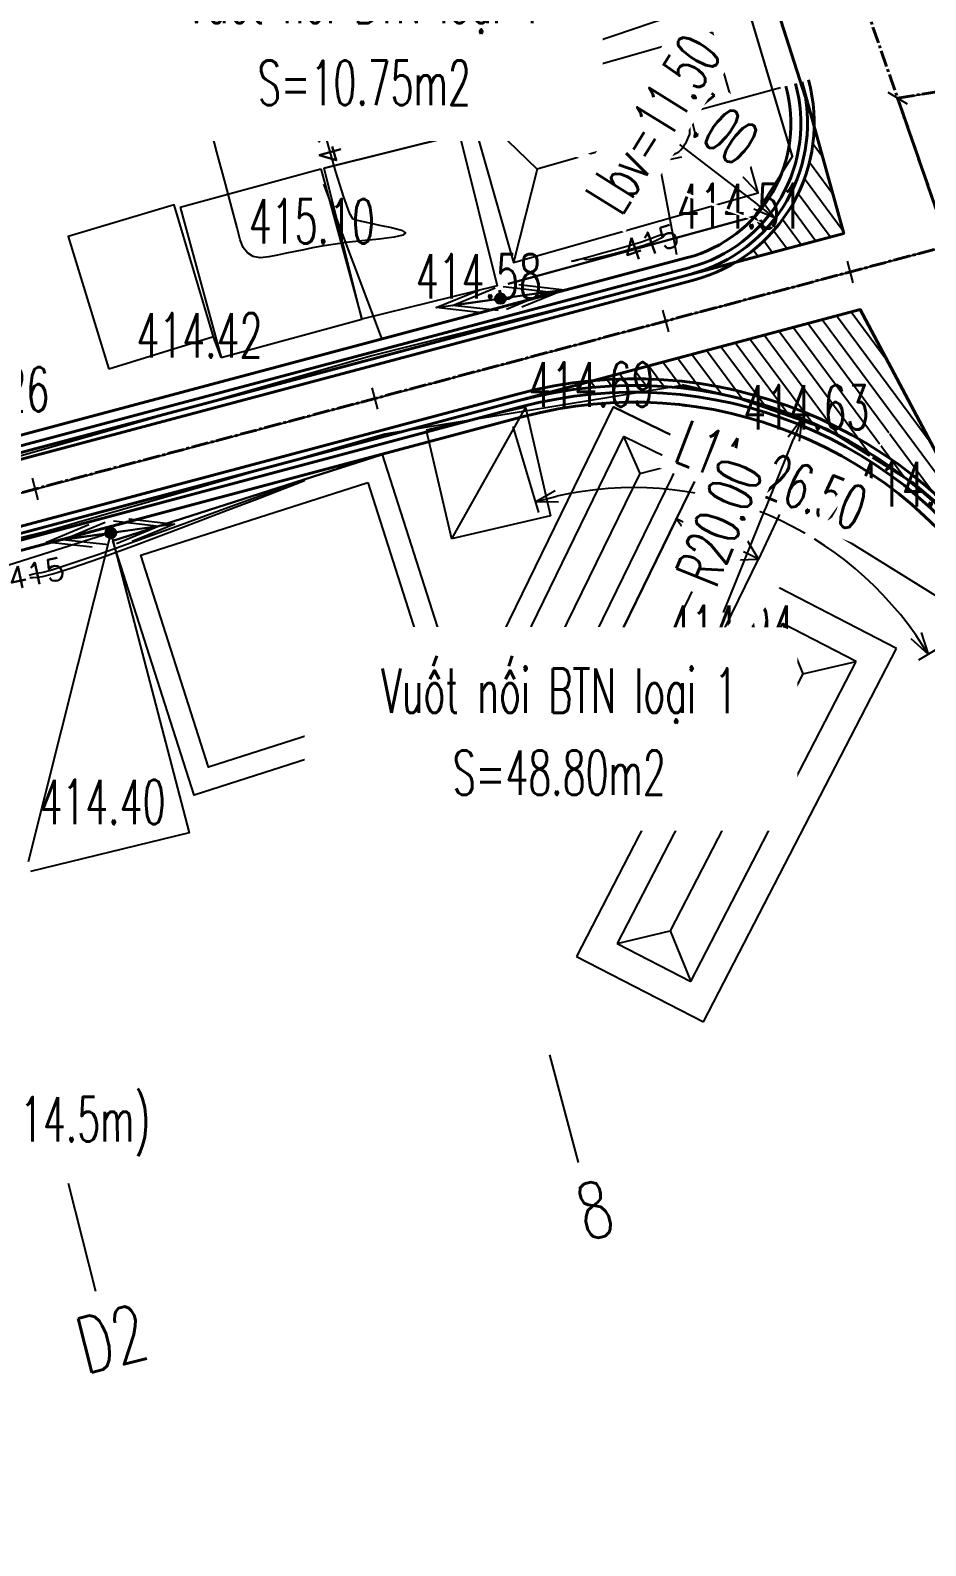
# Model space of a CAD drawing. Header units: centimetres. Extents: x 556321 to 560034, y 1839250 to 1840516.
# Drawn here: x 556478.5 to 556518.7, y 1839303.3 to 1839371.3 of the extents above; entities that cross this region are included whole.
import ezdxf
from ezdxf.enums import TextEntityAlignment as Align

# ---------------------------------------------------------------- set-up
doc = ezdxf.new("R2010")
doc.units = ezdxf.units.CM
doc.header["$MEASUREMENT"] = 0
doc.set_wipeout_variables(frame=1)
doc.linetypes.add('CENTER2', pattern=[1.125, 0.75, -0.125, 0.125, -0.125])
for name, color, linetype in [('4', 21, 'Continuous'), ('bo via', 23, 'Continuous'), ('bovia', 1, 'Continuous'), ('CAO DO AN', 6, 'Continuous'), ('cao do Hien Trang', 6, 'Continuous'), ('cao do3', 2, 'Continuous'), ('H1_DongMuc', 3, 'Continuous'), ('Line1', 40, 'Continuous'), ('pha1', 4, 'Continuous'), ('SH1', 4, 'Continuous'), ('T', 20, 'Continuous'), ('ThongSoTuyen_TuyenPDP', 7, 'Continuous'), ('TUYEN', 7, 'Continuous'), ('vuot', 7, 'Continuous')]:
    doc.layers.add(name, color=color, linetype=linetype)
doc.styles.add('2D', font='vnsimple.shx', dxfattribs={"width": 0.6})
doc.styles.add('CHUSO', font='Vnsimple.shx', dxfattribs={"width": 0.7})
doc.styles.get("Standard").update_dxf_attribs({"font": 'Vnsimple.shx', "width": 0.7, "height": 2})
doc.linetypes.add('FENCELINE2', pattern='A,0.25,-0.1,[132,ltypeshp.shx,S=0.1,R=0,X=-0.1,Y=0],-0.1,1', length=1.45)
doc.linetypes.add('ZIGZAG', pattern='A,0.0001,-0.2,[131,ltypeshp.shx,S=0.2,R=0,X=-0.2,Y=0],-0.4,[131,ltypeshp.shx,S=0.2,R=180,X=0.2,Y=0],-0.2', length=0.8001)
doc.dimstyles.new('D1000', dxfattribs={"dimtxt": 2, "dimasz": 1, "dimexe": 0.5, "dimexo": 1, "dimgap": 0.7, "dimtad": 1, "dimzin": 0, "dimdsep": 46, "dimtxsty": '2D', "dimblk": 'OPEN30', "dimcen": 0, "dimdle": 0.7, "dimclrd": 7, "dimclre": 7, "dimclrt": 3, "dimadec": 0, "dimazin": 2, "dimtfac": 0.347826, "dimtix": 1, "dimtofl": 0, "dimtmove": 0, "dimatfit": 3, "dimldrblk": 'OPEN30', "dimfxl": 0, "dimtolj": 1, "dimtzin": 0, "dimarcsym": 0})
doc.dimstyles.new('D1000 bv', dxfattribs={"dimtxt": 2, "dimasz": 1, "dimexe": 0.5, "dimexo": 1, "dimgap": 0.7, "dimtad": 1, "dimzin": 0, "dimdsep": 46, "dimtxsty": '2D', "dimblk": 'OPEN30', "dimcen": 0, "dimdle": 0.7, "dimclrd": 7, "dimclre": 7, "dimclrt": 3, "dimadec": 0, "dimazin": 2, "dimtfac": 0.347826, "dimtix": 1, "dimtofl": 0, "dimtmove": 0, "dimatfit": 3, "dimldrblk": 'OPEN30', "dimfxl": 0, "dimtolj": 1, "dimtzin": 0, "dimarcsym": 0})
doc.dimstyles.get("Standard").update_dxf_attribs({"dimtxt": 0.18, "dimasz": 0.18, "dimexe": 0.18, "dimexo": 0.0625, "dimgap": 0.09, "dimtad": 0, "dimtih": 1, "dimtoh": 1, "dimdec": 4, "dimzin": 0, "dimdsep": 46, "dimtxsty": 'Standard', "dimcen": 0.09, "dimadec": 0, "dimazin": 0, "dimtfac": 1, "dimtdec": 4, "dimtofl": 0, "dimtmove": 0, "dimatfit": 3, "dimfxl": 0, "dimtolj": 1, "dimtzin": 0, "dimarcsym": 0})
pattern_1 = [(306.551850038, (-1181862.11784, 2655633.09287), (0.50207390272, 0.3722187478), [])]

# ---------------------------------------------------------------- blocks, each defined once
blk = doc.blocks.new('A$C20F87643')
at = {"layer": 'SH1'}
for points in [[(-4.204, -2.262), (5.203, 2.8)], [(5.203, 2.8), (6.888, -3.107), (10.89, -7.767)], [(1.482, -12.829), (-0.139, -6.888), (-4.204, -2.262)], [(-0.139, -6.888), (6.888, -3.107)]]:
    blk.add_lwpolyline(points, dxfattribs=at)
blk.add_lwpolyline([(-4.204, -2.262), (1.482, -12.829), (10.89, -7.767), (5.203, 2.8)], close=True, dxfattribs=at)
blk = doc.blocks.new('A$C509E198A')
at = {"layer": 'SH1'}
for points in [[(-3.96, 11.69), (-9.48, 8.21)], [(-9.48, 8.21), (-5.79, 8.47), (-3.96, 11.69)], [(-5.79, 8.47), (-1.14, 1.11)], [(-3.08, -1.94), (-1.14, 1.11), (2.45, 1.54)]]:
    blk.add_lwpolyline(points, dxfattribs=at)
blk.add_lwpolyline([(-9.48, 8.21), (-3.08, -1.94), (2.45, 1.54), (-3.96, 11.69)], close=True, dxfattribs=at)
blk = doc.blocks.new('A$C51CB6E19')
at = {"layer": 'Line1', "lineweight": -2}
for p, q in [((0.5, 2.834), (-0.5, -2.834)), ((17.17, -0.106), (0.5, 2.834)), ((1.481, 1.434), (0.901, -1.854)), ((2.593, -0.458), (1.481, 1.434)), ((15.769, -1.087), (1.481, 1.434)), ((0.901, -1.854), (2.593, -0.458)), ((2.593, -0.458), (14.067, -2.482)), ((16.17, -5.775), (17.17, -0.106)), ((16.17, -5.775), (17.17, -0.106)), ((14.067, -2.482), (15.769, -1.087)), ((15.189, -4.375), (15.769, -1.087)), ((0.901, -1.854), (15.189, -4.375)), ((-0.5, -2.834), (16.17, -5.775)), ((15.189, -4.375), (14.067, -2.482))]:
    blk.add_line(p, q, dxfattribs=at)
blk = doc.blocks.new('_Open30')
at = {"color": 0, "linetype": 'ByBlock', "lineweight": -2}
for p, q in [((-1, 0.268), (0, 0)), ((0, 0), (-1, -0.268)), ((0, 0), (-1, 0))]:
    blk.add_line(p, q, dxfattribs=at)
blk = doc.blocks.new('*D53')
at = {"layer": 'bo via', "color": 7, "lineweight": -2, "transparency": 16777216}
for p, q in [((556500.17, 1839353.544), (556501.327, 1839349.678)), ((556521.898, 1839345.157), (556518.397, 1839343.058))]:
    blk.add_line(p, q, dxfattribs=at)
blk.add_arc((556505.603, 1839335.386), 15.417, 34.66413, 102.93887, dxfattribs=at)
at = {"layer": 'Defpoints', "color": 0, "lineweight": -2, "transparency": 16777216}
for p in [(556499.884, 1839354.502, 415.886), (556522.756, 1839345.671, 415.886), (556505.603, 1839335.386, 415.886)]:
    blk.add_point(p, dxfattribs=at)
at = {"layer": 'bo via', "color": 7, "lineweight": -2, "transparency": 16777216}
for p, rotation in [((556501.184, 1839350.157), 194.7973368963615), ((556518.825, 1839343.315), 302.8056589349208)]:
    blk.add_blockref('_Open30', p, dxfattribs=dict(at, rotation=rotation))
at = {"layer": 'bo via', "color": 3, "transparency": 16777216, "insert": (556511.792, 1839351.346), "char_height": 2, "attachment_point": 5, "rotation": 338.8015, "style": '2D', "bg_fill": 3, "box_fill_scale": 1.25, "bg_fill_color": 256, "bg_fill_true_color": 13158600, "bg_fill_transparency": 0}
blk.add_mtext('\\A1;L1A=26.50', dxfattribs=at)
at = {"layer": 'Defpoints', "color": 0, "lineweight": -2, "transparency": 16777216}
blk.add_point((556514.183, 1839348.196), dxfattribs=at)
blk = doc.blocks.new('*D32')
at = {"layer": 'Defpoints', "color": 0, "lineweight": -2, "transparency": 16777216}
for p in [(556520.633, 1839372.455, 415.886), (556513.155, 1839353.906, 415.886)]:
    blk.add_point(p, dxfattribs=at)
at = {"layer": 'vuot', "color": 7, "lineweight": -2, "transparency": 16777216}
blk.add_line((556509.641, 1839345.187), (556512.781, 1839352.978), dxfattribs=at)
at = {"layer": 'vuot', "color": 7, "lineweight": -2, "transparency": 16777216, "rotation": 68.0446624933878}
blk.add_blockref('_Open30', (556513.155, 1839353.906), dxfattribs=at)
at = {"layer": 'vuot', "color": 3, "transparency": 16777216, "insert": (556509.447, 1839349.255), "char_height": 2, "attachment_point": 5, "rotation": 68.04466, "style": '2D', "bg_fill": 3, "box_fill_scale": 1.25, "bg_fill_color": 256, "bg_fill_true_color": 13158600, "bg_fill_transparency": 0}
blk.add_mtext('\\A1;R20.00', dxfattribs=at)
blk = doc.blocks.new('*D33')
at = {"layer": 'Defpoints', "color": 0, "lineweight": -2, "transparency": 16777216}
for p in [(556511.961, 1839362.898, 414.457), (556517.51, 1839358.632, 414.457)]:
    blk.add_point(p, dxfattribs=at)
at = {"layer": 'vuot', "color": 7, "lineweight": -2, "transparency": 16777216}
blk.add_line((556505.415, 1839367.931), (556511.168, 1839363.508), dxfattribs=at)
at = {"layer": 'vuot', "color": 7, "lineweight": -2, "transparency": 16777216, "rotation": 322.4467178704718}
blk.add_blockref('_Open30', (556511.961, 1839362.898), dxfattribs=at)
at = {"layer": 'vuot', "color": 3, "transparency": 16777216, "insert": (556508.931, 1839367.372), "char_height": 2, "attachment_point": 5, "rotation": 322.44672, "style": '2D', "bg_fill": 3, "box_fill_scale": 1.25, "bg_fill_color": 256, "bg_fill_true_color": 13158600, "bg_fill_transparency": 0}
blk.add_mtext('\\A1;R7.00', dxfattribs=at)
blk = doc.blocks.new('*D49')
at = {"layer": 'bo via', "color": 7, "lineweight": -2, "transparency": 16777216}
for p, q in [((556512.196, 1839368.757), (556507.638, 1839367.502)), ((556507.544, 1839361.254), (556506.651, 1839365.915))]:
    blk.add_line(p, q, dxfattribs=at)
blk.add_arc((556506.411, 1839367.165), 1.773, 313.61472, 342.62523, dxfattribs=at)
at = {"layer": 'Defpoints', "color": 0, "lineweight": -2, "transparency": 16777216}
for p in [(556513.16, 1839369.023, 414.457), (556507.732, 1839360.272)]:
    blk.add_point(p, dxfattribs=at)
at = {"layer": 'bo via', "color": 7, "lineweight": -2, "transparency": 16777216}
for p, rotation in [((556508.12, 1839367.635), 89.00969373118855), ((556506.745, 1839365.424), 207.2302585631422)]:
    blk.add_blockref('_Open30', p, dxfattribs=dict(at, rotation=rotation))
at = {"layer": 'bo via', "color": 3, "transparency": 16777216, "insert": (556506.473, 1839367.126), "char_height": 2, "attachment_point": 5, "rotation": 58.11998, "style": '2D', "bg_fill": 3, "box_fill_scale": 1.25, "bg_fill_color": 256, "bg_fill_true_color": 13158600, "bg_fill_transparency": 0}
blk.add_mtext('\\A1;Lbv=11.50', dxfattribs=at)
at = {"layer": 'Defpoints', "color": 0, "lineweight": -2, "transparency": 16777216}
for p in [(556506.411, 1839367.165, 414.457), (556507.606, 1839365.855)]:
    blk.add_point(p, dxfattribs=at)
blk = doc.blocks.new('A$C60531E53')
at = {"layer": '4'}
blk.add_hatch(color=256, dxfattribs=at).paths.add_polyline_path([(-0.24, 0, 1), (0.24, 0, 1)])
blk.add_circle((0, 0), 0.24, dxfattribs=at)
for points in [[(-2.897, 0), (1.221, 0)], [(-2.192, 0), (1.926, 0)], [(2.174, 0), (-1.944, 0)], [(2.917, 0), (-1.2, 0)]]:
    blk.add_leader(points, dimstyle='Standard', override={"dimasz": 2, "dimgap": 0.09, "dimtad": 0, "dimldrblk": 'Open30'}, dxfattribs=at)

msp = doc.modelspace()

# ---------------------------------------------------------------- hatches: boundary and pattern name
at = {"layer": 'vuot'}
h = msp.add_hatch(dxfattribs=at)
h.set_pattern_fill('ANSI31', color=8, scale=5, angle=-98.44815, style=0)
h.set_pattern_definition(pattern_1)
h.paths.add_polyline_path([(556522.756, 1839345.671), (556515.779, 1839358.793), (556500.456, 1839354.713, -0.334422)])

# ---------------------------------------------------------------- linework, layer by layer
at = {"layer": 'cao do Hien Trang', "color": 3, "lineweight": -2}
for centre in [(556517.452, 1839368.292, 414.194), (556513.365, 1839367.638, 414.249), (556513.545, 1839367.623, 414.135), (556513.18, 1839365.563, 414.369), (556511.349, 1839362.441, 414.512), (556511.465, 1839362.309, 414.338), (556506.092, 1839361.649, 414.565), (556515.311, 1839360.495, 414.457), (556499.95, 1839359.945, 414.682), (556506.542, 1839360.16, 414.629), (556506.561, 1839360.122, 414.63), (556506.566, 1839359.94, 414.437), (556506.606, 1839359.936, 414.457), (556499.621, 1839359.285, 414.577), (556493.392, 1839358.356, 414.655), (556507.032, 1839358.277, 414.508), (556487.077, 1839356.636, 414.418), (556493.84, 1839356.724, 414.344), (556507.78, 1839355.396, 414.6), (556493.969, 1839354.824, 414.399), (556500.739, 1839354.409, 414.789), (556504.688, 1839354.427, 414.687), (556510.388, 1839354.795, 414.625), (556482.213, 1839353.379, 417.111), (556494.344, 1839353.604, 414.358), (556494.42, 1839353.221, 414.366), (556496.289, 1839353.376, 414.611), (556514.324, 1839353.404, 414.634), (556494.18, 1839352.877, 414.381), (556494.824, 1839352.562, 414.446), (556508.966, 1839352.339, 414.819), (556518.124, 1839351.032, 414.653), (556478.71, 1839350.739, 414.101), (556478.928, 1839349.845, 414.082), (556512.337, 1839349.975, 414.761), (556513.125, 1839349.69, 414.875), (556479.172, 1839348.829, 414.036), (556482.118, 1839348.762, 414.402)]:
    msp.add_circle(centre, 0, dxfattribs=at)
at = {"layer": 'cao do3', "color": 6, "lineweight": -2}
for centre in [(556503.686, 1839370.84, 414.779), (556492.122, 1839361.758, 415.095), (556508.649, 1839352.203, 414.94), (556510.965, 1839343.506, 414.94), (556497.671, 1839340.924, 414.898), (556482.719, 1839335.686, 414.401)]:
    msp.add_circle(centre, 0, dxfattribs=at)
at = {"layer": 'H1_DongMuc', "color": 5, "lineweight": -2, "elevation": 415}
for points in [[(556490.233, 1839372.251), (556490.67, 1839370.633), (556491.216, 1839368.594), (556491.765, 1839366.566)], [(556491.765, 1839366.566), (556492.216, 1839364.98), (556492.568, 1839363.836), (556492.821, 1839363.135), (556492.975, 1839362.876), (556493.129, 1839362.829), (556493.381, 1839362.766), (556493.731, 1839362.685), (556494.18, 1839362.587), (556494.727, 1839362.473), (556495.182, 1839362.353), (556495.353, 1839362.243), (556495.242, 1839362.14), (556494.848, 1839362.046), (556494.17, 1839361.961), (556493.395, 1839361.88), (556492.708, 1839361.8), (556492.108, 1839361.72), (556491.596, 1839361.641), (556491.173, 1839361.562), (556490.79, 1839361.483), (556490.403, 1839361.403), (556490.01, 1839361.322), (556489.612, 1839361.241), (556489.21, 1839361.158), (556488.835, 1839361.122), (556488.52, 1839361.181), (556488.265, 1839361.335), (556488.07, 1839361.584), (556487.936, 1839361.928), (556487.792, 1839362.468), (556487.569, 1839363.305), (556487.267, 1839364.439), (556486.886, 1839365.869), (556486.426, 1839367.597), (556486.002, 1839369.318), (556485.728, 1839370.731), (556485.605, 1839371.834)], [(556506.355, 1839361.775), (556506.072, 1839361.677), (556505.716, 1839361.567), (556505.287, 1839361.445), (556504.785, 1839361.312), (556504.3, 1839361.19), (556503.921, 1839361.102), (556503.647, 1839361.047), (556503.48, 1839361.027), (556503.419, 1839361.041), (556503.393, 1839361.063), (556503.33, 1839361.069), (556503.232, 1839361.059), (556503.097, 1839361.032), (556502.927, 1839360.988), (556502.829, 1839360.961), (556502.915, 1839360.985), (556503.183, 1839361.058), (556503.633, 1839361.182), (556504.267, 1839361.356), (556504.937, 1839361.542), (556505.497, 1839361.704), (556505.947, 1839361.842), (556506.286, 1839361.955), (556506.516, 1839362.043), (556506.675, 1839362.108), (556506.8, 1839362.151), (556506.891, 1839362.172), (556506.95, 1839362.171), (556506.976, 1839362.148), (556506.967, 1839362.109), (556506.921, 1839362.061), (556506.839, 1839362.004), (556506.72, 1839361.937), (556506.565, 1839361.861), (556506.355, 1839361.775)], [(556478.478, 1839346.76), (556478.617, 1839346.763), (556478.81, 1839346.778), (556479.055, 1839346.807), (556479.521, 1839346.923), (556480.377, 1839347.199), (556481.621, 1839347.637), (556483.255, 1839348.235), (556485.277, 1839348.995), (556487.273, 1839349.752), (556488.824, 1839350.343), (556489.931, 1839350.768), (556490.595, 1839351.026), (556490.814, 1839351.119), (556490.589, 1839351.047), (556489.92, 1839350.81), (556488.806, 1839350.41), (556487.248, 1839349.845), (556485.245, 1839349.116), (556483.216, 1839348.382), (556481.577, 1839347.801), (556480.33, 1839347.373), (556479.474, 1839347.1), (556479.009, 1839346.979), (556478.768, 1839346.937)], [(556478.768, 1839346.937), (556478.582, 1839346.897), (556478.451, 1839346.86)]]:
    msp.add_lwpolyline(points, dxfattribs=at)
at = {"layer": 'SH1', "linetype": 'FENCELINE2', "const_width": 0.1, "elevation": 414.682}
msp.add_lwpolyline([(556499.95, 1839359.945), (556511.023, 1839362.976), (556512.726, 1839365.672), (556510.516, 1839373.079)], dxfattribs=at)
at = {"layer": 'SH1'}
msp.add_lwpolyline([(556509.142, 1839371.24), (556498.156, 1839368.112), (556500.206, 1839360.91), (556511.193, 1839364.038)], close=True, dxfattribs=at)
at = {"layer": 'SH1', "color": 8}
for points in [[(556509.142, 1839371.24), (556508.266, 1839367.098), (556511.193, 1839364.038)], [(556498.156, 1839368.112), (556501.263, 1839365.104), (556500.206, 1839360.91)], [(556508.266, 1839367.098), (556501.263, 1839365.104)]]:
    msp.add_lwpolyline(points, dxfattribs=at)
at = {"layer": 'SH1'}
for points, elevation in [([(556497.783, 1839366.659), (556491.705, 1839365.15)], 414.577), ([(556485.238, 1839363.39), (556491.553, 1839365.11)], 414.418), ([(556491.553, 1839365.11), (556493.392, 1839358.356)], 414.418), ([(556486.731, 1839357.574), (556484.965, 1839363.491), (556480.206, 1839362.071), (556482.036, 1839356.12)], 414.418), ([(556485.238, 1839363.39), (556487.077, 1839356.636)], 414.418), ([(556511.465, 1839362.309), (556511.023, 1839362.976)], 414.338), ([(556499.47, 1839359.866), (556493.392, 1839358.356)], 414.577), ([(556487.077, 1839356.636), (556493.392, 1839358.356)], 414.418), ([(556486.731, 1839357.574), (556482.036, 1839356.12)], 414.418), ([(556487.077, 1839356.636), (556486.731, 1839357.574)], 414.418), ([(556500.739, 1839354.409), (556496.289, 1839353.376)], 414.789), ([(556500.739, 1839354.409), (556501.87, 1839349.539)], 414.789), ([(556504.688, 1839354.427), (556508.966, 1839352.339)], 414.687), ([(556496.289, 1839353.376), (556497.42, 1839348.505)], 414.611), ([(556505.148, 1839353.09), (556505.872, 1839351.426), (556507.629, 1839351.879)], 414.687), ([(556494.304, 1839352.29), (556482.208, 1839348.417)], 414.381), ([(556507.527, 1839349.39), (556508.675, 1839351.742), (556512.337, 1839349.975)], 414.687), ([(556501.87, 1839349.539), (556497.42, 1839348.505)], 414.789), ([(556512.337, 1839349.975), (556511.213, 1839347.591)], 414.761), ([(556520.355, 1839345.205), (556513.125, 1839349.69)], 414.727), ([(556482.118, 1839348.762), (556475.348, 1839346.628)], 414.402), ([(556482.118, 1839348.762), (556485.646, 1839335.292), (556478.516, 1839333.562)], 414.402), ([(556498.547, 1839341.846), (556502.826, 1839339.758)], 414.687), ([(556497.963, 1839340.862), (556485.867, 1839336.989)], 414.381)]:
    msp.add_lwpolyline(points, dxfattribs=dict(at, elevation=elevation))
for points, elevation in [([(556497.783, 1839366.659), (556499.47, 1839359.866), (556493.392, 1839358.356), (556491.705, 1839365.15)], 414.577), ([(556504.688, 1839354.427), (556498.547, 1839341.846), (556502.826, 1839339.758), (556508.966, 1839352.339)], 414.687), ([(556494.304, 1839352.29), (556497.963, 1839340.862), (556485.867, 1839336.989), (556482.208, 1839348.417)], 414.381)]:
    msp.add_lwpolyline(points, close=True, dxfattribs=dict(at, elevation=elevation))
msp.add_lwpolyline([(556491.672, 1839364.425), (556494.312, 1839357.417)], dxfattribs=at)
at = {"layer": 'SH1', "color": 8}
for points, elevation in [([(556506.606, 1839359.936), (556493.84, 1839356.724), (556478.088, 1839352.224), (556463.57, 1839348.411), (556447.699, 1839344.636), (556432.071, 1839341.118), (556413.444, 1839336.764), (556402.781, 1839332.638), (556399.646, 1839330.716), (556398.71, 1839330.195), (556393.173, 1839327.094), (556391.143, 1839325.992), (556389.347, 1839325.426), (556388.243, 1839325.299), (556386.471, 1839325.9), (556375.134, 1839333.234)], 414.457), ([(556406.185, 1839316.223), (556397.805, 1839320.027), (556397.67, 1839320.161), (556398.586, 1839322.568), (556399.383, 1839323.955), (556401.127, 1839326.414), (556405.076, 1839329.562), (556414.38, 1839333.609), (556432.549, 1839337.647), (556447.887, 1839341.32), (556463.59, 1839344.99), (556479.172, 1839348.829), (556494.42, 1839353.221), (556507.78, 1839355.396)], 409.808), ([(556505.872, 1839351.426), (556501.645, 1839342.766)], 414.687), ([(556499.885, 1839342.306), (556501.645, 1839342.766), (556502.366, 1839341.095)], 414.687)]:
    msp.add_lwpolyline(points, dxfattribs=dict(at, elevation=elevation))
at = {"layer": 'SH1', "linetype": 'ZIGZAG'}
for points, elevation in [([(556500.739, 1839354.409), (556497.42, 1839348.505)], 414.789), ([(556508.675, 1839351.742), (556511.213, 1839347.591)], 414.687), ([(556482.118, 1839348.762), (556478.412, 1839333.994)], 414.402)]:
    msp.add_lwpolyline(points, dxfattribs=dict(at, elevation=elevation))
at = {"layer": 'SH1', "color": 8}
for points, elevation in [([(556505.148, 1839353.09), (556499.885, 1839342.306), (556502.366, 1839341.095), (556507.629, 1839351.879)], 414.687), ([(556493.657, 1839351.033), (556496.706, 1839341.509), (556486.515, 1839338.246), (556483.465, 1839347.77)], 414.381)]:
    msp.add_lwpolyline(points, close=True, dxfattribs=dict(at, elevation=elevation))
at = {"layer": 'T', "color": 1}
msp.add_lwpolyline([(556388.408, 1839317.599), (556403.986, 1839332.631), (556472.72, 1839349.14), (556519.75, 1839361.664), (556517.452, 1839368.292), (556560.389, 1839375.162), (556643.107, 1839363.648), (556660.645, 1839359.496), (556688.383, 1839356.142), (556756.278, 1839336.863), (556804.054, 1839331.131), (556881.354, 1839303.291), (557029.175, 1839304.134), (557099.454, 1839316.088), (557130.492, 1839330.985), (557171.272, 1839347.297), (557196.284, 1839372.702), (557244.813, 1839317.637)], dxfattribs=at)
at = {"layer": 'ThongSoTuyen_TuyenPDP', "color": 1, "lineweight": -2}
for p, q in [((556501.824, 1839325.328), (556503.111, 1839320.496)), ((556480.207, 1839319.573), (556481.434, 1839314.726))]:
    msp.add_line(p, q, dxfattribs=at)
at = {"layer": 'TUYEN', "color": 2, "lineweight": -2}
for p, q in [((556517.023, 1839368.549), (556517.881, 1839368.036)), ((556515.186, 1839360.966), (556515.443, 1839360)), ((556506.903, 1839358.761), (556507.16, 1839357.794)), ((556493.847, 1839355.284), (556494.104, 1839354.317)), ((556478.583, 1839351.219), (556478.84, 1839350.252))]:
    msp.add_line(p, q, dxfattribs=at)
at = {"layer": 'TUYEN', "color": 1, "lineweight": 40}
for points, elevation in [([(556513.307, 1839368.365), (556509.023, 1839381.741), (556504.159, 1839396.294)], 414.457), ([(556519.675, 1839349.598), (556519.396, 1839349.958), (556518.124, 1839351.032), (556514.324, 1839353.404), (556510.388, 1839354.795), (556507.78, 1839355.396)], 415.886)]:
    msp.add_lwpolyline(points, dxfattribs=dict(at, elevation=elevation))
at = {"layer": 'TUYEN', "color": 3, "linetype": 'CENTER2', "lineweight": 40}
msp.add_lwpolyline([(556559.976, 1839328.329), (556526.543, 1839342.068), (556509.455, 1839391.361)], dxfattribs=at)
msp.add_lwpolyline([(556388.408, 1839317.599), (556396.537, 1839325.444, -0.133754), (556414.05, 1839335.049), (556472.72, 1839349.14), (556519.75, 1839361.665), (556517.452, 1839368.292), (556543.403, 1839372.445, -0.074376), (556577.426, 1839372.791), (556636.106, 1839364.623, -0.023548), (556649.985, 1839362.02), (556652.452, 1839361.436, 0.028044), (556669.004, 1839358.486), (556669.719, 1839358.399, -0.039107), (556706.468, 1839351.007), (556738.083, 1839342.029, 0.039343), (556775.057, 1839334.61), (556793.899, 1839332.35, -0.056639), (556813.677, 1839327.666), (556851.289, 1839314.119, 0.088078)], format="xyb", dxfattribs=at)

# ---------------------------------------------------------------- block references
at = {"layer": '4', "rotation": 187.9749183803825}
for p in [(556499.622, 1839359.285, 414.577), (556482.118, 1839348.762, 414.402)]:
    msp.add_blockref('A$C60531E53', p, dxfattribs=at)
at = {"layer": 'Line1', "lineweight": -2, "xscale": 1.114948611073793, "yscale": 1.114948611073793, "zscale": 1.114948611073793, "rotation": 252.6936345310724}
msp.add_blockref('A$C51CB6E19', (556514.552, 1839345.049), dxfattribs=at)
at = {"layer": 'SH1', "color": 8, "xscale": 1.142150495844007, "yscale": 1.142150495844007, "zscale": 1.142150495844007, "rotation": 260.4705464460465}
msp.add_blockref('A$C20F87643', (556505.978, 1839378.665, 414.221), dxfattribs=at)
at = {"layer": 'SH1', "color": 8, "extrusion": (1.7979e-05, 3.68392e-05, 1), "xscale": 0.6281777537241993, "yscale": 0.6281777537241993, "zscale": 0.6281777537241993, "rotation": 301.7366316986555}
msp.add_blockref('A$C509E198A', (556506.266, 1839341.597, 492.453), dxfattribs=at)

# ---------------------------------------------------------------- texts
at = {"layer": 'CAO DO AN', "color": 6, "lineweight": -2, "width": 0.6}
for s, p in [('414.51', (556507.548, 1839362.441, 827.68)), ('414.69', (556500.887, 1839354.427, 827.856)), ('414.63', (556510.523, 1839353.404, 827.803)), ('414.65', (556515.595, 1839349.958, 827.822))]:
    msp.add_text(s, height=2, dxfattribs=at).set_placement(p)
at = {"layer": 'cao do3', "color": 6, "lineweight": -2, "width": 0.6}
for s, p in [('415.10', (556488.321, 1839361.758, 828.264)), ('414.58', (556495.82, 1839359.285, 827.745)), ('414.42', (556483.276, 1839356.636, 827.587)), ('414.26', (556473.701, 1839354.213, 827.424)), ('414.94', (556507.164, 1839343.506, 828.109)), ('414.90', (556493.87, 1839340.924, 828.066)), ('414.40', (556478.918, 1839335.685, 827.569))]:
    msp.add_text(s, height=2, dxfattribs=at).set_placement(p)
at = {"layer": 'H1_DongMuc', "color": 5, "lineweight": -2}
for rotation, p in [(105.86563, (556491.765, 1839366.566, 415)), (19.13485, (556506.355, 1839361.775, 415)), (12.01082, (556478.768, 1839346.937, 415))]:
    msp.add_text('415', height=1, rotation=rotation, dxfattribs=at).set_placement(p, align=Align.MIDDLE)
at = {"layer": 'ThongSoTuyen_TuyenPDP', "color": 1, "lineweight": -2, "width": 0.7}
for s, rotation, p in [('8', 14.91259, (556503.448, 1839316.964)), ('D2', 14.20892, (556480.97, 1839310.998))]:
    msp.add_text(s, height=2.5, rotation=rotation, dxfattribs=at).set_placement(p)

# ---------------------------------------------------------------- next in the draw order: dimensions: what is measured, and where the dimension line sits
at = {"layer": 'bo via'}
dim = msp.add_angular_dim_3p(base=(556514.183, 1839348.196), center=(556505.603, 1839335.386, 415.886), p1=(556522.756, 1839345.671, 415.886), p2=(556499.884, 1839354.502, 415.886), text='L1A=26.50', dimstyle='D1000 bv', override={"dimpost": 'L1=<>'}, dxfattribs=at)
dim.commit()
dim.dimension.update_dxf_attribs({"geometry": '*D53', "text_midpoint": (556511.792, 1839351.346)})

# ---------------------------------------------------------------- next in the draw order: wipeouts: each hides what was drawn before it
at = {"color": 8, "linetype": 'ByBlock'}
msp.add_wipeout([(556503.475, 1839375.499), (556503.624, 1839375.472), (556503.761, 1839375.419), (556503.899, 1839375.333), (556503.994, 1839375.245), (556504.054, 1839375.172), (556504.15, 1839374.998), (556504.188, 1839374.873), (556504.206, 1839374.742), (556504.203, 1839374.632), (556504.203, 1839374.632), (556504.207, 1839374.687), (556504.207, 1839367.46), (556504.206, 1839367.139), (556504.165, 1839366.912), (556504.089, 1839366.75), (556503.973, 1839366.602), (556503.876, 1839366.519), (556503.744, 1839366.442), (556503.616, 1839366.395), (556503.616, 1839366.395), (556503.407, 1839366.367), (556502.112, 1839366.367), (556512.636, 1839362.2), (556501.036, 1839366.367), (556483.169, 1839366.365), (556482.944, 1839366.368), (556482.73, 1839366.378), (556482.541, 1839366.439), (556482.311, 1839366.599), (556482.127, 1839366.884), (556482.079, 1839367.098), (556482.076, 1839367.257), (556482.076, 1839367.457), (556482.076, 1839374.734), (556482.182, 1839375.097), (556482.394, 1839375.338), (556482.394, 1839375.338), (556482.394, 1839375.338), (556482.394, 1839375.338), (556482.59, 1839375.446), (556482.709, 1839375.482), (556482.812, 1839375.497), (556482.891, 1839375.499)], dxfattribs=at).translate(0, 0, 1.994).dxf.layer = 'vuot'

# ---------------------------------------------------------------- next in the draw order: hatches: boundary and pattern name
at = {"layer": 'vuot'}
h = msp.add_hatch(dxfattribs=at)
h.set_pattern_fill('ANSI31', color=8, scale=5, angle=-98.44815, style=0)
h.set_pattern_definition(pattern_1)
h.paths.add_polyline_path([(556510.84, 1839369.545), (556506.246, 1839362.14), (556508.795, 1839360.558), (556513.389, 1839367.963)], flags=9)
edge = h.paths.add_edge_path()
edge.add_arc((556506.411, 1839367.165), 7.3, 301.39438, 358.91118)
edge.add_line((556513.71, 1839367.026), (556515.034, 1839362.217))
edge.add_line((556515.034, 1839362.217), (556510.214, 1839360.933))

# ---------------------------------------------------------------- next in the draw order: texts
at = {"layer": 'vuot', "color": 3, "style": '2D', "width": 0.6}
for s, p in [('Vuèt nèi BTN lo¹i 1', (556493.508, 1839371.656)), ('S=10.75m2', (556493.508, 1839367.977))]:
    msp.add_text(s, height=2, rotation=359.99533, dxfattribs=at).set_placement(p, align=Align.CENTER)

# ---------------------------------------------------------------- next in the draw order: wipeouts: each hides what was drawn before it
at = {"color": 8, "linetype": 'ByBlock'}
msp.add_wipeout([(556512.226, 1839335.401), (556512.375, 1839335.428), (556512.512, 1839335.481), (556512.649, 1839335.567), (556512.745, 1839335.655), (556512.805, 1839335.727), (556512.901, 1839335.902), (556512.939, 1839336.027), (556512.956, 1839336.158), (556512.954, 1839336.268), (556512.954, 1839336.268), (556512.957, 1839336.213), (556512.958, 1839343.439), (556512.957, 1839343.761), (556512.916, 1839343.988), (556512.84, 1839344.15), (556512.723, 1839344.298), (556512.627, 1839344.38), (556512.495, 1839344.458), (556512.367, 1839344.504), (556512.367, 1839344.504), (556512.158, 1839344.532), (556510.863, 1839344.532), (556517.417, 1839353.674), (556509.786, 1839344.533), (556491.92, 1839344.535), (556491.695, 1839344.532), (556491.48, 1839344.522), (556491.292, 1839344.461), (556491.062, 1839344.301), (556490.878, 1839344.016), (556490.83, 1839343.802), (556490.827, 1839343.643), (556490.827, 1839343.442), (556490.827, 1839336.165), (556490.933, 1839335.803), (556491.145, 1839335.562), (556491.145, 1839335.562), (556491.145, 1839335.562), (556491.145, 1839335.562), (556491.34, 1839335.454), (556491.46, 1839335.418), (556491.563, 1839335.403), (556491.642, 1839335.401)], dxfattribs=at).translate(0, 0, -414.639).dxf.layer = 'vuot'

# ---------------------------------------------------------------- next in the draw order: linework, layer by layer
at = {"layer": 'bovia', "color": 6, "lineweight": 40}
for points in [[(556405.323, 1839330.132, -0.066781), (556414.389, 1839333.638), (556473.077, 1839347.732), (556500.379, 1839355.003)], [(556405.612, 1839329.606, -0.066781), (556414.529, 1839333.055), (556473.224, 1839347.151), (556500.533, 1839354.423)]]:
    msp.add_lwpolyline(points, format="xyb", dxfattribs=at)
at = {"layer": 'TUYEN', "color": 1, "lineweight": 40}
msp.add_lwpolyline([(556405.863, 1839329.23, -0.06651), (556414.634, 1839332.617), (556473.335, 1839346.714), (556500.649, 1839353.988)], format="xyb", dxfattribs=at)

# ---------------------------------------------------------------- next in the draw order: texts
at = {"layer": 'vuot', "color": 3, "style": '2D', "width": 0.6}
for s, p in [('Vuèt nèi BTN lo¹i 1', (556502.26, 1839340.68, -416.633)), ('S=48.80m2', (556502.26, 1839337.001, -416.633))]:
    msp.add_text(s, height=2, rotation=359.99533, dxfattribs=at).set_placement(p, align=Align.CENTER)

# ---------------------------------------------------------------- next in the draw order: dimensions: what is measured, and where the dimension line sits
at = {"layer": 'vuot'}
dim = msp.add_radius_dim(center=(556520.633, 1839372.455, 415.886), mpoint=(556513.155, 1839353.906, 415.886), dimstyle='D1000', dxfattribs=at)
dim.commit()
dim.dimension.update_dxf_attribs({"geometry": '*D32', "text_midpoint": (556509.447, 1839349.255)})

# ---------------------------------------------------------------- next in the draw order: linework, layer by layer
at = {"layer": 'bovia', "color": 6, "lineweight": 40}
for radius in [20.3, 19.7]:
    msp.add_arc((556505.603, 1839335.386, 415.886), radius, 30.94719, 104.91141, dxfattribs=at)
at = {"layer": 'TUYEN', "color": 1, "lineweight": 40}
for radius, start in [(20, 30.94719), (19.25, 30.81268)]:
    msp.add_arc((556505.603, 1839335.386, 415.886), radius, start, 104.91141, dxfattribs=at)

# ---------------------------------------------------------------- next in the draw order: dimensions: what is measured, and where the dimension line sits
at = {"layer": 'vuot'}
dim = msp.add_radius_dim(center=(556517.51, 1839358.632, 414.457), mpoint=(556511.961, 1839362.898, 414.457), dimstyle='D1000', dxfattribs=at)
dim.commit()
dim.dimension.update_dxf_attribs({"geometry": '*D33', "text_midpoint": (556508.931, 1839367.372)})

# ---------------------------------------------------------------- next in the draw order: linework, layer by layer
at = {"layer": 'TUYEN', "color": 1, "lineweight": 40}
msp.add_lwpolyline([(556405.445, 1839329.857, -0.066959), (556414.459, 1839333.347), (556473.151, 1839347.442), (556515.779, 1839358.793)], format="xyb", dxfattribs=at)
at = {"layer": 'TUYEN', "color": 1, "lineweight": 40, "elevation": 415.886}
msp.add_lwpolyline([(556522.756, 1839345.671), (556515.779, 1839358.793), (556500.162, 1839354.634)], dxfattribs=at)

# ---------------------------------------------------------------- next in the draw order: dimensions: what is measured, and where the dimension line sits
at = {"layer": 'bo via'}
dim = msp.add_angular_dim_3p(base=(556507.606, 1839365.855), center=(556506.411, 1839367.165, 414.457), p1=(556507.732, 1839360.272), p2=(556513.16, 1839369.023, 414.457), text='Lbv=11.50', dimstyle='D1000 bv', override={"dimpost": 'L1=<>'}, dxfattribs=at)
dim.commit()
dim.dimension.update_dxf_attribs({"geometry": '*D49', "text_midpoint": (556506.473, 1839367.126)})

# ---------------------------------------------------------------- next in the draw order: linework, layer by layer
at = {"layer": 'bovia', "color": 6, "lineweight": 40}
for points in [[(556404.247, 1839333.527, -0.062442), (556413.572, 1839337.041), (556472.218, 1839351.126), (556508.135, 1839360.69)], [(556404.519, 1839332.993, -0.062498), (556413.712, 1839336.458), (556472.365, 1839350.544), (556508.29, 1839360.11)]]:
    msp.add_lwpolyline(points, format="xyb", dxfattribs=at)
for radius in [6.7, 7.3]:
    msp.add_arc((556506.411, 1839367.165, 414.457), radius, 284.91141, 15.39415, dxfattribs=at)
at = {"layer": 'TUYEN', "color": 1, "lineweight": 40, "elevation": 414.457}
msp.add_lwpolyline([(556513.16, 1839369.023), (556515.034, 1839362.217), (556508.213, 1839360.4)], dxfattribs=at)
at = {"layer": 'TUYEN', "color": 1, "lineweight": 40}
for points in [[(556404.372, 1839333.254, -0.062552), (556413.642, 1839336.75), (556472.291, 1839350.835), (556515.034, 1839362.217)], [(556404.022, 1839333.917, -0.062552), (556413.467, 1839337.479), (556472.107, 1839351.562), (556508.02, 1839361.125)]]:
    msp.add_lwpolyline(points, format="xyb", dxfattribs=at)
for radius in [6.25, 7]:
    msp.add_arc((556506.411, 1839367.165, 414.457), radius, 284.91141, 15.39415, dxfattribs=at)

# ---------------------------------------------------------------- next in the draw order: wipeouts: each hides what was drawn before it
at = {"color": 8, "linetype": 'ByBlock'}
msp.add_wipeout([(556450.364, 1839320.42), (556450.068, 1839320.453), (556449.84, 1839320.525), (556449.736, 1839320.573), (556449.52, 1839320.712), (556449.398, 1839320.821), (556449.234, 1839321.019), (556449.144, 1839321.172), (556449.076, 1839321.332), (556449.031, 1839321.488), (556449.004, 1839321.655), (556449.004, 1839321.655), (556448.998, 1839326.768), (556449.037, 1839327.093), (556449.116, 1839327.324), (556449.212, 1839327.503), (556449.398, 1839327.734), (556449.573, 1839327.882), (556449.799, 1839328.011), (556449.999, 1839328.084), (556449.999, 1839328.084), (556450.364, 1839328.134), (556451.616, 1839328.134), (556447.255, 1839340.454), (556453.049, 1839328.134), (556484.606, 1839328.134), (556484.891, 1839328.104), (556485.139, 1839328.026), (556485.337, 1839327.922), (556485.572, 1839327.734), (556485.794, 1839327.442), (556485.898, 1839327.211), (556485.949, 1839327.019), (556485.972, 1839326.768), (556485.972, 1839321.326), (556485.935, 1839321.282), (556485.781, 1839321.089), (556485.679, 1839320.941), (556485.572, 1839320.821), (556485.34, 1839320.634), (556485.211, 1839320.562), (556485.024, 1839320.486), (556484.754, 1839320.429), (556484.606, 1839320.42)], dxfattribs=at).dxf.layer = 'pha1'

# ---------------------------------------------------------------- next in the draw order: texts
at = {"layer": 'pha1', "color": 3, "style": 'CHUSO', "width": 0.6}
msp.add_text('Km0+21.40-Km0+135.90 (L=114.5m)', height=2, rotation=0.16013, dxfattribs=at).set_placement((556467.784, 1839321.402, 25.268), align=Align.CENTER)

doc.saveas('drawing.dxf')
